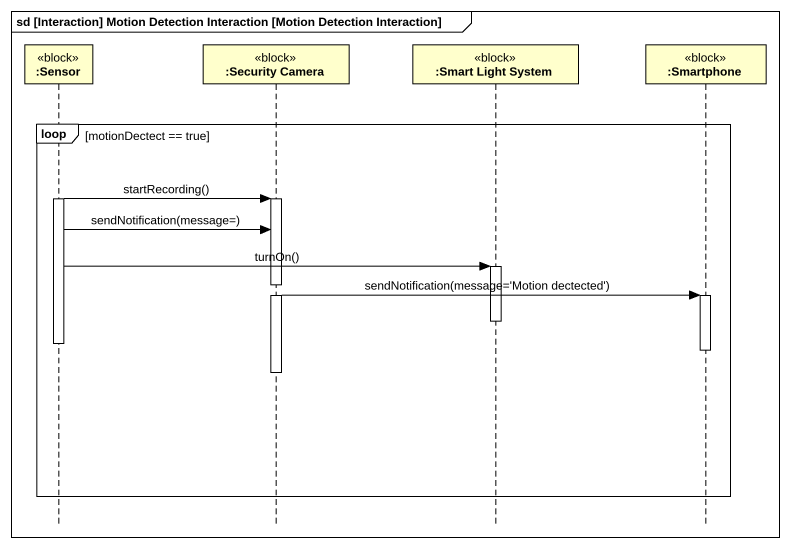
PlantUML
@startuml
mainframe sd [Interaction] Motion Detection Interaction [Motion Detection Interaction]
hide footbox
participant ":Sensor" as Sensor <<block>>
participant ":Security Camera" as Security_Camera <<block>>
participant ":Smart Light System" as Smart_Light_System <<block>>
participant ":Smartphone" as Smartphone <<block>>

loop motionDectect == true
  activate Sensor
  Sensor -> Security_Camera : startRecording()
  activate Security_Camera
  Sensor -> Security_Camera : sendNotification(message=)
  Sensor -> Smart_Light_System : turnOn()
  activate Smart_Light_System
  Security_Camera -> Smartphone : sendNotification(message='Motion dectected')
  activate Smartphone
  deactivate Smart_Light_System
  deactivate Sensor
  deactivate Smartphone
  deactivate Security_Camera
end
@enduml
